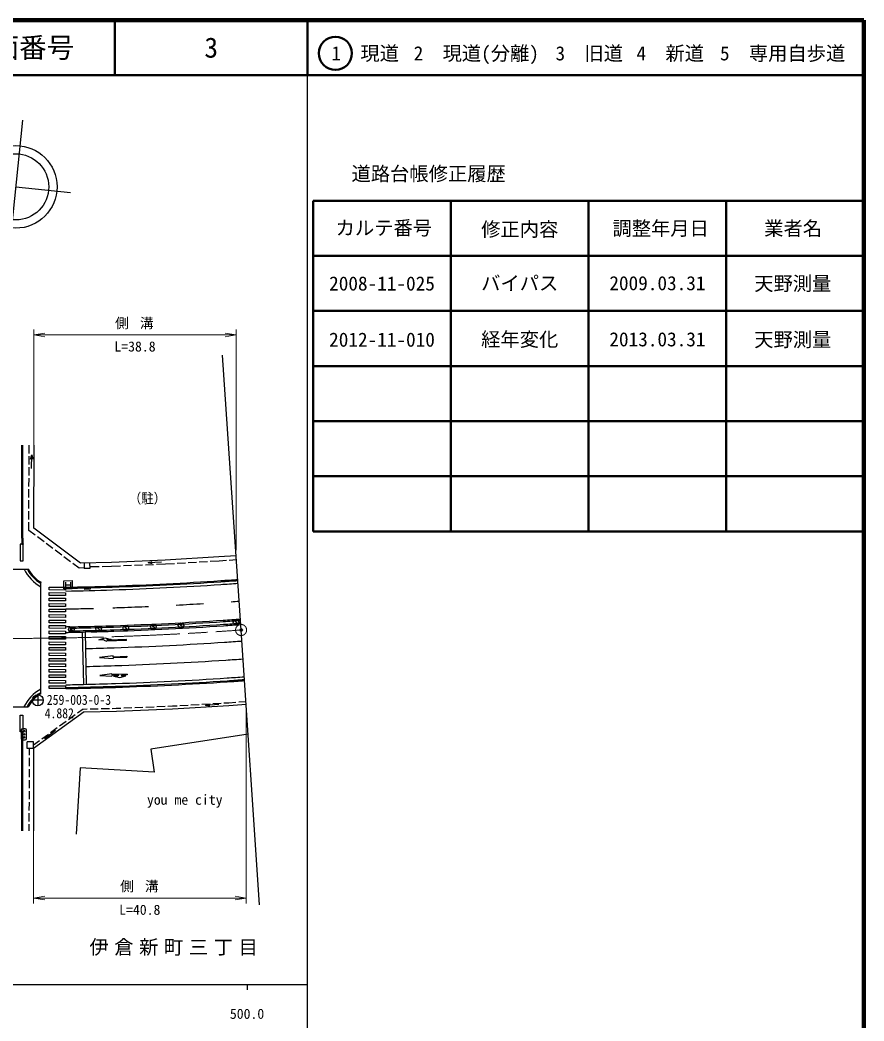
# Model space of a CAD drawing. Units: millimetres, scale not verified. Extents: x 40000 to 680000, y 20000 to 380000.
# Drawn here: x 526783 to 680000, y 198357 to 380000 of the extents above; entities that cross this region are included whole.
import ezdxf
from ezdxf.enums import TextEntityAlignment as Align

# ---------------------------------------------------------------- set-up
doc = ezdxf.new("R2010")
doc.units = ezdxf.units.MM
doc.header["$LTSCALE"] = 1000
doc.header["$PDMODE"] = 32
doc.header["$PDSIZE"] = 500
doc.linetypes.add('CHAIN', pattern=[18.5, 12, -1.5, 3.5, -1.5])
for name, color, linetype, lineweight in [('M-BGD', 7, 'Continuous', 25), ('M-BMK', 2, 'CHAIN', 13), ('M-BMK-OTRS', 5, 'Continuous', 25), ('M-BMK-SRVR', 3, 'Continuous', 25), ('M-STR-HTXT', 7, 'Continuous', 13), ('M-STR-STRC', 7, 'Continuous', 25), ('M-STR-STRD', 7, 'Continuous', 25), ('M-TTL', 2, 'Continuous', 140), ('M-TTL-BAND', 7, 'Continuous', 25), ('M-TTL-FRAM', 2, 'Continuous', 50), ('M-TTL-LINE', 7, 'Continuous', 50)]:
    doc.layers.add(name, color=color, linetype=linetype, lineweight=lineweight)
for name, color, linetype in [('M-BMK-HTXT', 7, 'Continuous'), ('M-OTRS', 6, 'Continuous'), ('M-TTL-TXT', 7, 'Continuous')]:
    doc.layers.add(name, color=color, linetype=linetype)
doc.styles.add('ＭＳ ゴシック', font='')
doc.styles.get('ＭＳ ゴシック').set_extended_font_data('MS Gothic')

# ---------------------------------------------------------------- blocks, each defined once
blk = doc.blocks.new('open_arrow')
at = {"color": 0, "linetype": 'Continuous', "lineweight": -2}
blk.add_lwpolyline([(7.5, 1.25), (0, 0), (7.5, -1.25)], dxfattribs=at)

msp = doc.modelspace()

# ---------------------------------------------------------------- linework, layer by layer
at = {"layer": 'M-BGD'}
for p, q in [((527103, 285994), (527123, 302859)), ((527303, 285994), (527323, 302861)), ((528422, 301357), (528423, 302869)), ((529305, 287796), (529323, 302876)), ((528419, 299357), (528421, 300857)), ((528709, 300327), (528904, 301075)), ((528880, 298620), (528904, 301075)), ((528904, 301075), (529084, 300323)), ((528417, 297357), (528419, 298857)), ((528414, 295357), (528416, 296857)), ((528412, 293357), (528414, 294857)), ((528410, 291357), (528411, 292857)), ((528407, 289357), (528409, 290857)), ((528405, 287345), (528407, 288857)), ((529550, 286489), (528405, 287345)), ((537793, 281452), (529305, 287796)), ((531152, 285292), (529951, 286190)), ((527133, 284863), (527335, 284874)), ((532754, 284095), (531553, 284993)), ((534356, 282898), (533155, 283795)), ((535958, 281700), (534757, 282598)), ((543384, 281587), (537793, 281452)), ((553147, 281991), (543384, 281587)), ((550032, 281491), (550771, 281717)), ((552483, 281617), (550032, 281491)), ((562902, 282560), (553147, 281991)), ((558817, 281570), (557320, 281483)), ((560814, 281687), (559316, 281599)), ((562952, 281811), (561313, 281716)), ((566010, 282794), (562902, 282560)), ((564257, 281910), (562952, 281811)), ((566060, 282045), (564756, 281947)), ((528304, 280365), (528128, 280270)), ((537504, 280545), (536359, 281401)), ((538435, 280567), (537504, 280545)), ((538413, 281467), (538437, 280467)), ((539437, 280492), (538437, 280467)), ((539413, 281491), (539437, 280492)), ((541170, 280784), (539431, 280742)), ((543409, 280838), (541670, 280796)), ((545050, 280906), (543409, 280838)), ((547048, 280988), (545549, 280926)), ((549046, 281071), (547547, 281009)), ((551044, 281153), (549546, 281091)), ((550790, 281342), (550032, 281491)), ((553185, 281242), (551544, 281174)), ((554824, 281337), (553185, 281242)), ((556821, 281454), (555323, 281366)), ((530593, 277961), (530490, 277790)), ((534756, 278258), (536256, 278261)), ((534760, 276758), (534756, 278258)), ((535057, 277958), (535059, 277058)), ((535957, 277960), (535959, 277060)), ((536256, 278261), (536260, 276761)), ((536260, 276761), (534760, 276758)), ((535058, 277508), (535958, 277510)), ((535088, 277075), (535092, 276875)), ((535088, 277075), (535092, 276875)), ((538532, 276678), (538525, 276947)), ((539532, 276703), (538532, 276678)), ((539525, 276972), (539532, 276703)), ((565878, 271073), (565846, 270956)), ((565846, 270956), (565876, 270852)), ((565876, 270852), (566138, 270664)), ((566004, 271120), (565878, 271073)), ((566083, 271112), (566004, 271120)), ((566161, 271084), (566083, 271112)), ((566138, 270664), (566167, 270561)), ((566197, 271040), (566161, 271084)), ((535867, 269129), (535833, 269193)), ((535980, 269057), (535867, 269129)), ((535968, 269722), (535936, 269604)), ((535936, 269604), (535965, 269501)), ((535965, 269501), (536228, 269313)), ((536093, 269769), (535968, 269722)), ((536120, 269043), (535980, 269057)), ((536173, 269761), (536093, 269769)), ((536225, 269092), (536120, 269043)), ((536251, 269733), (536173, 269761)), ((536257, 269210), (536225, 269092)), ((536228, 269313), (536257, 269210)), ((536286, 269689), (536251, 269733)), ((538726, 268930), (538719, 269200)), ((539726, 268955), (538726, 268930)), ((539719, 269225), (539726, 268955)), ((540818, 269244), (540785, 269308)), ((540931, 269172), (540818, 269244)), ((540919, 269837), (540887, 269720)), ((540887, 269720), (540917, 269616)), ((540917, 269616), (541179, 269428)), ((541045, 269884), (540919, 269837)), ((541071, 269158), (540931, 269172)), ((541124, 269876), (541045, 269884)), ((541176, 269208), (541071, 269158)), ((541202, 269848), (541124, 269876)), ((541208, 269325), (541176, 269208)), ((541179, 269428), (541208, 269325)), ((541238, 269804), (541202, 269848)), ((545764, 269410), (545731, 269474)), ((545878, 269339), (545764, 269410)), ((545865, 270003), (545833, 269886)), ((545833, 269886), (545863, 269782)), ((545863, 269782), (546125, 269595)), ((545991, 270051), (545865, 270003)), ((546017, 269324), (545878, 269339)), ((546070, 270043), (545991, 270051)), ((546122, 269374), (546017, 269324)), ((546148, 270015), (546070, 270043)), ((546155, 269491), (546122, 269374)), ((546125, 269595), (546155, 269491)), ((546184, 269971), (546148, 270015)), ((550761, 269621), (550727, 269685)), ((550874, 269549), (550761, 269621)), ((550862, 270214), (550830, 270096)), ((550830, 270096), (550860, 269993)), ((550860, 269993), (551122, 269805)), ((550988, 270261), (550862, 270214)), ((551014, 269535), (550874, 269549)), ((551067, 270253), (550988, 270261)), ((551119, 269584), (551014, 269535)), ((551145, 270225), (551067, 270253)), ((551151, 269702), (551119, 269584)), ((551122, 269805), (551151, 269702)), ((551180, 270181), (551145, 270225)), ((555770, 269855), (555736, 269919)), ((555883, 269783), (555770, 269855)), ((555871, 270448), (555838, 270331)), ((555838, 270331), (555868, 270227)), ((555868, 270227), (556130, 270039)), ((555996, 270495), (555871, 270448)), ((556022, 269769), (555883, 269783)), ((556076, 270487), (555996, 270495)), ((556128, 269818), (556022, 269769)), ((556153, 270459), (556076, 270487)), ((556160, 269936), (556128, 269818)), ((556130, 270039), (556160, 269936)), ((556189, 270415), (556153, 270459)), ((565777, 270480), (565744, 270544)), ((565890, 270408), (565777, 270480)), ((566030, 270394), (565890, 270408)), ((566135, 270443), (566030, 270394)), ((566167, 270561), (566135, 270443)), ((535070, 258871), (535074, 258671)), ((530575, 257754), (530472, 257926)), ((563809, 256068), (564668, 256118)), ((564668, 256118), (565980, 256217)), ((566479, 256255), (567791, 256353)), ((528274, 255352), (528098, 255447)), ((538416, 254461), (529257, 247796)), ((538248, 254957), (537190, 254186)), ((538248, 254957), (539002, 254975)), ((538416, 254461), (544270, 254602)), ((539502, 254987), (541001, 255023)), ((541501, 255036), (543001, 255072)), ((543500, 255084), (544254, 255102)), ((544254, 255102), (545113, 255138)), ((544270, 254602), (554490, 255025)), ((545613, 255158), (547111, 255220)), ((547611, 255241), (549110, 255303)), ((549609, 255324), (551108, 255386)), ((551608, 255406), (553106, 255468)), ((553606, 255489), (554465, 255525)), ((554465, 255525), (555324, 255575)), ((554490, 255025), (564702, 255620)), ((555823, 255604), (557320, 255691)), ((557820, 255720), (559317, 255807)), ((559816, 255836), (561314, 255923)), ((560457, 255614), (561191, 255854)), ((562905, 255788), (560457, 255614)), ((561218, 255480), (560457, 255614)), ((561813, 255952), (563310, 256039)), ((564702, 255620), (567824, 255855)), ((535168, 252716), (533955, 251833)), ((536785, 253892), (535572, 253010)), ((526984, 251131), (526984, 249631)), ((527291, 250845), (527090, 250856)), ((527734, 251381), (527234, 251381)), ((527984, 249631), (527984, 251131)), ((533244, 251042), (531281, 249569)), ((533551, 251539), (532338, 250656)), ((527059, 249724), (527058, 248691)), ((527234, 249381), (527734, 249381)), ((527259, 249723), (527258, 248691)), ((528057, 247798), (528058, 248998)), ((529258, 248996), (528058, 248998)), ((529257, 247796), (529258, 248996)), ((530316, 249186), (529258, 248415)), ((531934, 250362), (530721, 249480)), ((531281, 249569), (531768, 250169)), ((531993, 249869), (531281, 249569)), ((568192, 250403), (550529, 247712)), ((527057, 248091), (527039, 232857)), ((527058, 248691), (527057, 248091)), ((527257, 248091), (527239, 232858)), ((527258, 248691), (527257, 248091)), ((529257, 247796), (528057, 247798)), ((528427, 247797), (528425, 246582)), ((529257, 247796), (529239, 232874)), ((550529, 247712), (551152, 243482)), ((528425, 246082), (528423, 244582)), ((528422, 244082), (528420, 242582)), ((537704, 244276), (536972, 232265)), ((551152, 243482), (537704, 244276)), ((528420, 242082), (528418, 240582)), ((528417, 240082), (528416, 238582)), ((528415, 238082), (528413, 236582)), ((528413, 236082), (528411, 234582)), ((528410, 234082), (528409, 232867))]:
    msp.add_line(p, q, dxfattribs=at)
for centre, radius in [((566005, 270738), 500), ((536095, 269387), 500), ((541046, 269502), 500), ((545992, 269669), 500), ((550989, 269879), 500), ((555997, 270113), 500), ((527484, 250956), 150), ((527484, 250381), 150), ((527484, 249806), 150)]:
    msp.add_circle(centre, radius, dxfattribs=at)
for centre, radius, start, end in [((547603, 285970), 20500, 179.93084, 183.09581), ((547603, 285970), 20300, 179.93084, 183.09581), ((533850, 283354), 6500, 208.32435, 238.87991), ((533850, 283354), 6300, 208.36407, 238.8786), ((524453, 858477), 581500, 271.87963, 273.82189), ((524459, 858277), 581500, 271.87963, 273.82189), ((524460, 858478), 581500, 273.82114, 274.12845), ((524467, 858278), 581500, 273.82114, 274.12845), ((524482, 857778), 580800, 271.04639, 271.87901), ((524482, 857778), 581000, 271.04639, 271.87901), ((524475, 857777), 599000, 271.87963, 273.82189), ((524475, 857777), 599200, 271.87963, 273.82189), ((524483, 857778), 599000, 273.82114, 274.12043), ((524483, 857778), 599200, 273.82114, 274.12034), ((533812, 252350), 7000, 117.59288, 154.56806), ((524482, 857778), 599000, 271.01287, 271.87901), ((524482, 857778), 599200, 271.01287, 271.87901), ((533812, 252350), 6500, 120.92036, 151.5377), ((533812, 252350), 6500, 120.92036, 151.5377), ((533812, 252350), 6300, 120.98439, 151.50934), ((533812, 252350), 6300, 120.98439, 151.50934), ((527234, 251131), 250, 90, 180), ((547559, 249699), 20500, 176.76482, 179.93112), ((547559, 249699), 20300, 176.76482, 179.93112), ((527734, 251131), 250, 360, 90), ((527234, 249631), 250, 180, 270), ((527734, 249631), 250, 270, 360)]:
    msp.add_arc(centre, radius, start, end, dxfattribs=at)
at = {"layer": 'M-BMK'}
msp.add_circle((566918, 269306), 1000, dxfattribs=at)
for start, end in [(271.87905, 273.82131), (273.82131, 274.12467), (269.93681, 270.53325), (270.53324, 271.87905)]:
    msp.add_arc((524481, 857778), 590000, start, end, dxfattribs=at)
at = {"layer": 'M-BMK-OTRS'}
for p, q in [((566918, 269306), (563558, 319193)), ((570279, 219419), (566918, 269306))]:
    msp.add_line(p, q, dxfattribs=at)
at = {"layer": 'M-BMK-SRVR'}
for p, q in [((526000, 349722), (535948, 348702)), ((531009, 256554), (529009, 256554)), ((530009, 257554), (530009, 255554))]:
    msp.add_line(p, q, dxfattribs=at)
msp.add_lwpolyline([(527240, 361817), (523476, 325114), (522690, 330300), (524672, 332261)], dxfattribs=at)
for centre, radius in [((526000, 349722), 7500), ((526000, 349722), 6000), ((530009, 256554), 1000)]:
    msp.add_circle(centre, radius, dxfattribs=at)
at = {"layer": 'M-OTRS'}
msp.add_point((566918, 269306), dxfattribs=at)
at = {"layer": 'M-STR-HTXT'}
for p, q in [((529305, 288796), (529305, 323865)), ((566010, 283794), (566010, 323865)), ((529305, 322865), (566010, 322865)), ((567824, 254855), (567824, 219656)), ((529257, 246796), (529257, 219656)), ((529257, 220656), (567824, 220656))]:
    msp.add_line(p, q, dxfattribs=at)
at = {"layer": 'M-STR-STRC'}
for p, q in [((519384, 280371), (528304, 280361)), ((530569, 257754), (530593, 277961)), ((538082, 268935), (538302, 259437)), ((538582, 268946), (538802, 259449)), ((541116, 267539), (542205, 267875)), ((541116, 267539), (541915, 267566)), ((542205, 267875), (543314, 267612)), ((543314, 267612), (542515, 267585)), ((546123, 267404), (542525, 267285)), ((546118, 267554), (542884, 267447)), ((546123, 267404), (546118, 267554)), ((543682, 264607), (541190, 264300)), ((541190, 264300), (543696, 264157)), ((543687, 264457), (543682, 264607)), ((543687, 264457), (546185, 264539)), ((543691, 264307), (546190, 264389)), ((543691, 264307), (543696, 264157)), ((546185, 264539), (546190, 264389)), ((543456, 261374), (541265, 261077)), ((541265, 261077), (543471, 260925)), ((543461, 261224), (543456, 261374)), ((546260, 261317), (543461, 261224)), ((544748, 261117), (543466, 261074)), ((543466, 261074), (543471, 260925)), ((543771, 260934), (544570, 260961)), ((543771, 260934), (544880, 260671)), ((544880, 260671), (545970, 261007)), ((545970, 261007), (545170, 260980)), ((545530, 261142), (545515, 261142)), ((546265, 261167), (545530, 261142)), ((546260, 261317), (546265, 261167)), ((519354, 255365), (528274, 255355))]:
    msp.add_line(p, q, dxfattribs=at)
for points in [[(526835, 284874), (526832, 281863), (527332, 281862), (527335, 284873)], [(532092, 277078), (535058, 277058), (535058, 276558), (532093, 276578)], [(532093, 276084), (535059, 276065), (535059, 275565), (532093, 275584)], [(532094, 275091), (535059, 275071), (535060, 274571), (532094, 274591)], [(532094, 274097), (535060, 274077), (535060, 273577), (532095, 273597)], [(532095, 273103), (535061, 273084), (535061, 272584), (532095, 272603)], [(532096, 272110), (535061, 272090), (535062, 271590), (532096, 271610)], [(532096, 271116), (535062, 271096), (535062, 270596), (532097, 270616)], [(532097, 270122), (535063, 270102), (535063, 269602), (532097, 269622)], [(532098, 269128), (535063, 269109), (535064, 268609), (532098, 268628)], [(532098, 268135), (535064, 268115), (535064, 267615), (532099, 267635)], [(532099, 267141), (535065, 267121), (535065, 266621), (532099, 266641)], [(532099, 266147), (535065, 266127), (535066, 265627), (532100, 265647)], [(532100, 265153), (535066, 265134), (535066, 264634), (532100, 264653)], [(532101, 264160), (535067, 264140), (535067, 263640), (532101, 263660)], [(532101, 263166), (535067, 263146), (535068, 262646), (532102, 262666)], [(532102, 262172), (535068, 262152), (535068, 261652), (532102, 261672)], [(532103, 261178), (535068, 261159), (535069, 260659), (532103, 260678)], [(532103, 260185), (535069, 260165), (535069, 259665), (532104, 259685)], [(532104, 259191), (535070, 259171), (535070, 258671), (532104, 258691)], [(527295, 253856), (527291, 250856), (526791, 250856), (526795, 253856)]]:
    msp.add_lwpolyline(points, close=True, dxfattribs=at)
for centre, radius, start, end in [((533850, 283354), 7000, 205.30548, 242.26997), ((524482, 857778), 581500, 271.04543, 271.87901), ((524475, 857777), 581500, 271.87963, 273.82189), ((524483, 857778), 581500, 273.82114, 274.12845), ((524483, 857778), 584750, 273.98398, 274.12692), ((524482, 857778), 584750, 271.03924, 271.14304), ((524482, 857778), 584750, 271.14304, 271.17603), ((524482, 857778), 584750, 271.17602, 271.53253), ((524475, 857777), 584750, 271.87963, 272.02383), ((524475, 857777), 584750, 272.02383, 272.51429), ((524475, 857777), 584750, 273.00457, 273.49471), ((524475, 857777), 588000, 271.87963, 273.82189), ((524483, 857778), 588000, 273.82114, 274.12541), ((536068, 257890), 12000, 91.1065, 94.70718), ((524482, 857778), 589000, 271.03124, 271.3857), ((524482, 857778), 588000, 271.10651, 271.30438), ((524482, 857778), 588000, 271.30438, 271.33714), ((524482, 857778), 588000, 271.33714, 271.87901), ((524482, 857778), 589000, 271.48298, 271.87901), ((524475, 857777), 589000, 271.87963, 273.82189), ((524483, 857778), 589000, 273.82113, 274.12495), ((542613, 268282), 1000, 225.72307, 264.91804), ((542860, 267947), 500, 226.30351, 272.7486), ((524475, 857777), 592000, 271.87963, 273.82189), ((524483, 857778), 592000, 273.82113, 274.12358), ((524482, 857778), 592000, 271.37153, 271.87901), ((524475, 857777), 595250, 271.87963, 273.82189), ((524483, 857778), 595250, 273.82113, 274.12211), ((524482, 857778), 595250, 271.37127, 271.87901), ((524475, 857777), 598500, 271.87963, 273.82189), ((545314, 260292), 1000, 124.46831, 138.04814), ((545539, 260642), 500, 91.02261, 137.4677), ((524483, 857778), 598500, 273.82114, 274.12065), ((533812, 252350), 7000, 117.59288, 154.56806), ((524482, 857778), 598500, 271.01377, 271.32314), ((524482, 857778), 598500, 271.32314, 271.87901)]:
    msp.add_arc(centre, radius, start, end, dxfattribs=at)
at = {"layer": 'M-STR-STRD'}
for centre, radius, start, end in [((524475, 857777), 588250, 271.87963, 273.82189), ((524483, 857778), 588250, 273.82114, 274.1253), ((536114, 269393), 251, 95.23412, 266.97889), ((524482, 857778), 588250, 271.13085, 271.31671), ((524482, 857778), 588750, 271.13083, 271.34133), ((524482, 857778), 588250, 271.31671, 271.34945), ((524482, 857778), 588750, 271.34133, 271.37403), ((524482, 857778), 588250, 271.34945, 271.87901), ((524482, 857778), 588750, 271.37403, 271.87901), ((524475, 857777), 588750, 271.87963, 273.82189), ((524483, 857778), 588750, 273.82113, 274.12507)]:
    msp.add_arc(centre, radius, start, end, dxfattribs=at)
at = {"layer": 'M-TTL'}
for p, q in [((680000, 380000), (40000, 380000)), ((680000, 20000), (680000, 380000))]:
    msp.add_line(p, q, dxfattribs=at)
at = {"layer": 'M-TTL-BAND'}
for p, q in [((579000, 20000), (579000, 370000)), ((40000, 205000), (579000, 205000)), ((568000, 205000), (568000, 204000))]:
    msp.add_line(p, q, dxfattribs=at)
at = {"layer": 'M-TTL-FRAM'}
for p, q in [((580000, 347197), (580000, 287197)), ((580000, 347197), (680000, 347197)), ((580000, 287197), (680000, 287197))]:
    msp.add_line(p, q, dxfattribs=at)
at = {"layer": 'M-TTL-LINE'}
for p, q in [((543997, 380000), (543997, 370000)), ((579000, 380000), (579000, 370000)), ((40000, 370000), (680000, 370000)), ((605000, 347197), (605000, 287197)), ((630000, 347197), (630000, 287197)), ((655000, 347197), (655000, 287197)), ((580000, 337197), (680000, 337197)), ((580000, 327197), (680000, 327197)), ((580000, 317197), (680000, 317197)), ((580000, 307197), (680000, 307197)), ((580000, 297197), (680000, 297197))]:
    msp.add_line(p, q, dxfattribs=at)
msp.add_circle((584031, 373958), 3000, dxfattribs=at)

# ---------------------------------------------------------------- block references
at = {"layer": 'M-STR-HTXT', "xscale": 267, "yscale": 267}
for p in [(529305, 322865), (529257, 220656)]:
    msp.add_blockref('open_arrow', p, dxfattribs=at)
at = {"layer": 'M-STR-HTXT', "xscale": 267, "yscale": 267, "rotation": 180}
for p in [(566010, 322865), (567824, 220656)]:
    msp.add_blockref('open_arrow', p, dxfattribs=at)

# ---------------------------------------------------------------- texts
at = {"layer": 'M-BGD', "style": 'ＭＳ ゴシック', "width": 0.9}
msp.add_text('（駐）', height=1833, dxfattribs=at).set_placement((549915, 293198), align=Align.MIDDLE_CENTER)
at = {"layer": 'M-BGD', "style": 'ＭＳ ゴシック'}
msp.add_text('you me city', height=1833, dxfattribs=at).set_placement((549834, 237044), align=Align.BOTTOM_LEFT)
at = {"layer": 'M-BMK-HTXT', "insert": (539371, 211617), "char_height": 2566, "attachment_point": 4, "style": 'ＭＳ ゴシック'}
msp.add_mtext('\\T1.29;伊倉新町三丁目', dxfattribs=at)
at = {"layer": 'M-BMK-SRVR', "style": 'ＭＳ ゴシック', "width": 0.85}
for s, p in [('259-003-0-3', (537481, 256642)), ('4.882', (533915, 254198))]:
    msp.add_text(s, height=1833, dxfattribs=at).set_placement(p, align=Align.MIDDLE_CENTER)
at = {"layer": 'M-STR-HTXT', "style": 'ＭＳ ゴシック'}
for s, p in [('L=38.8', (547659, 319293)), ('L=40.8', (548528, 217075))]:
    msp.add_text(s, height=1833, dxfattribs=at).set_placement(p, align=Align.BOTTOM_CENTER)
at = {"layer": 'M-STR-HTXT', "char_height": 1833, "attachment_point": 4, "style": 'ＭＳ ゴシック'}
for insert in [(544042, 324906), (544954, 222713)]:
    msp.add_mtext('\\T1.8;側溝', dxfattribs=dict(at, insert=insert))
at = {"layer": 'M-TTL-BAND', "style": 'ＭＳ ゴシック'}
msp.add_text('500.0', height=1833, dxfattribs=at).set_placement((568000, 198195), align=Align.BOTTOM_CENTER)
at = {"layer": 'M-TTL-TXT', "style": 'ＭＳ ゴシック'}
for s, height, p in [('図面番号', 3666, (526622, 375000)), ('3', 3666, (561497, 375000)), ('1\u3000現道', 2566, (589448, 373958)), ('2\u3000現道(分離)', 2566, (609619, 373958)), ('3\u3000旧道', 2566, (630121, 373958)), ('4\u3000新道', 2566, (644824, 373958)), ('5\u3000専用自歩道', 2566, (665228, 373958)), ('道路台帳修正履歴', 2566, (600968, 352113)), ('カルテ番号', 2566, (592839, 342277)), ('修正内容', 2566, (617509, 342023)), ('調整年月日', 2566, (643089, 342197)), ('業者名', 2566, (667134, 342197)), ('2008-11-025', 2566, (592500, 332189)), ('バイパス', 2566, (617500, 332245)), ('2009.03.31', 2566, (642500, 332245)), ('天野測量', 2566, (667077, 332189)), ('経年変化', 2566, (617500, 322059)), ('天野測量', 2566, (667077, 322002)), ('2012-11-010', 2566, (592500, 322002)), ('2013.03.31', 2566, (642500, 322059))]:
    msp.add_text(s, height=height, dxfattribs=at).set_placement(p, align=Align.MIDDLE_CENTER)

doc.saveas('drawing.dxf')
